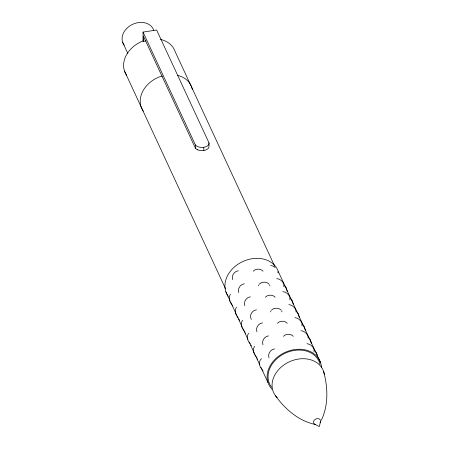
<?xml version="1.0" encoding="UTF-8"?>
<svg xmlns="http://www.w3.org/2000/svg" width="449" height="449" viewBox="0 0 449 449"><rect width="100%" height="100%" fill="white"/><g stroke="black" fill="none" stroke-linecap="round" stroke-linejoin="round"><path stroke-width="0.67" d="M278.021 273.003L277.931 271.639M296.155 312.072C296.093 308.323 292.54 304.882 288.853 304.624M308.244 338.119C308.182 334.37 304.63 330.93 300.942 330.666M258.534 285.85L258.725 285.003M270.624 311.898L270.814 311.05M320.446 421.869L319.323 426.55L314.541 424.12M283.875 286.799C284.739 282.791 280.591 278.846 276.764 278.576M289.914 299.825C290.784 295.812 286.636 291.872 282.808 291.597M302.003 325.867C302.873 321.86 298.72 317.92 294.898 317.645M314.092 351.915C314.962 347.908 310.809 343.962 306.987 343.693M321.372 420.202C328.55 405.082 327.972 387.448 323.645 371.592M230.359 294.146C228.418 297.311 229.153 302.059 232.004 304.45M236.404 307.167C234.462 310.338 235.197 315.08 238.049 317.471M242.443 320.188C240.501 323.359 241.242 328.107 244.093 330.498M248.488 333.214C246.546 336.385 247.287 341.128 250.132 343.519M254.532 346.235C252.591 349.406 253.331 354.149 256.177 356.54M253.247 271.19C255.633 268.423 260.695 268.423 263.08 271.19M259.292 284.211C261.677 281.444 266.74 281.444 269.125 284.211M265.337 297.232C267.722 294.465 272.784 294.465 275.17 297.232M271.381 310.259C273.767 307.492 278.829 307.492 281.214 310.259M277.426 323.28C279.811 320.513 284.874 320.513 287.259 323.28M283.471 336.307C285.85 333.54 290.918 333.54 293.298 336.307M143.293 41.527L143.293 35.881L195.41 148.17A7.105 4.103 0 0 0 203.779 150.516A7.105 4.103 0 0 0 208.993 146.071L208.993 142.844L156.622 30.004L143.04 32.104L143.04 40.977L143.293 41.527L145.964 40.814M162.33 76.072L159.659 76.785A27.165 21.423 -24.9 0 0 143.31 111.2M261.503 358.672C258.158 361.103 259.275 367.125 262.222 369.566M238.312 270.764C234.339 271.073 231.19 275.871 232.734 279.62M244.357 283.79C240.383 284.094 237.235 288.898 238.778 292.641M250.402 296.811C246.428 297.12 243.279 301.919 244.823 305.668M256.446 309.832C252.265 310.102 248.724 315.782 251.378 319.379M262.491 322.859C258.517 323.162 255.369 327.966 256.912 331.716M268.536 335.88C264.562 336.189 261.413 340.993 262.957 344.737M274.575 348.907C270.607 349.21 267.458 354.014 269.002 357.758M270.725 265.55L272.751 265.976L275.119 267.464M284.537 285.553L286.339 287.781L287.237 291.693M290.582 298.579L292.383 300.802L293.264 304.231M296.626 311.6L298.428 313.823L299.326 317.74M302.671 324.621L304.473 326.85L305.371 330.761M308.71 337.648L310.517 339.871L311.415 343.788M314.755 350.669L316.562 352.897L317.297 355.249M275.574 395.861C285.182 409.269 298.787 420.988 315.271 424.479A3.654 2.879 -24.9 0 1 313.98 420.606A3.654 2.879 -24.9 0 1 318.801 418.771A3.654 2.879 -24.9 0 1 320.092 422.644M239.491 320.35L238.801 318.936M245.221 332.827L245.53 333.371M257.311 358.869L257.619 359.419M320.552 362.59L278.369 271.696A28.152 22.203 -24.9 0 0 242.056 261.896A28.152 22.203 -24.9 0 0 228.165 296.323M274.794 266.336L175.177 51.691A27.165 21.423 -24.9 0 0 160.506 39.439M143.04 32.104L195.41 144.943L195.41 148.17M122.611 42.195L127.853 53.487M124.485 71.015L225.578 288.83M225.83 291.721L230.258 301.257M230.848 302.525L236.449 314.603M237.044 315.871L242.353 327.315M242.943 328.589L247.955 339.393M249.139 341.936L254.448 353.374M255.038 354.648L259.758 364.818M260.936 367.361L268.019 382.615M250.89 344.984L251.266 345.848M262.783 370.453L262.979 371.031M256.738 357.432L256.935 358.01M244.649 331.384L244.845 331.963M232.56 305.337L232.756 305.915M281.781 311.05L281.972 311.898M269.692 285.003L269.883 285.85M208.993 142.844A7.105 4.103 0 0 1 203.779 147.289L203.779 150.516M277.252 397.758A27.165 21.423 -24.9 0 1 288.612 362.141A27.165 21.423 -24.9 0 1 324.363 374.651M271.561 387.206A27.165 21.423 -24.9 0 1 284.947 353.318A27.165 21.423 -24.9 0 1 319.98 364.139M126.691 75.393A27.165 21.423 -24.9 0 1 143.04 40.977M177.753 75.393A27.165 21.423 -24.9 0 1 192.29 89.306M272.004 389.232A28.152 22.203 -24.9 0 1 285.738 352.106A28.152 22.203 -24.9 0 1 321.467 367.737M124.221 45.231A16.692 13.161 -24.9 0 1 132.017 24.622A16.692 13.161 -24.9 0 1 153.754 30.324M203.779 147.289A7.105 4.103 0 0 1 195.41 144.943M197.835 149.332A5.006 1.055 81.2 0 1 197.577 149.349"/></g></svg>
